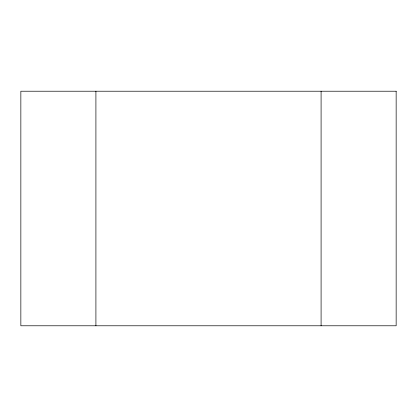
<?xml version="1.0" encoding="UTF-8"?>
<svg xmlns="http://www.w3.org/2000/svg" width="417" height="417" viewBox="0 0 417 417"><rect width="100%" height="100%" fill="white"/><g stroke="black" fill="none" stroke-linecap="round" stroke-linejoin="round"><path stroke-width="0.63" d="M321.09 91.219L321.09 325.781M95.91 91.219L95.91 325.781M396.15 91.219L20.85 91.219L20.85 325.781L396.15 325.781L396.15 91.219"/></g></svg>
